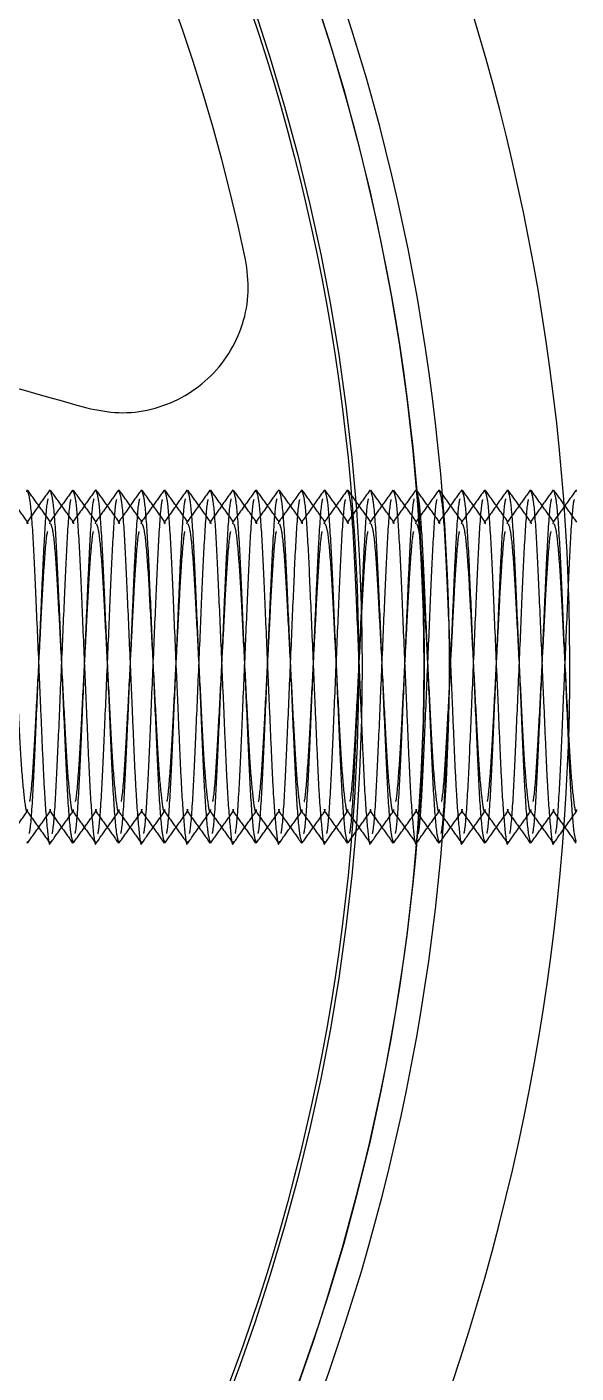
# Model space of a CAD drawing. Header units: metres. Extents: x 0 to 63075, y 0 to 44550.
# Drawn here: x 35768.8 to 35792.8, y 35915.4 to 35974.2 of the extents above; entities that cross this region are included whole.
import ezdxf

# ---------------------------------------------------------------- set-up
doc = ezdxf.new("R2010")
doc.units = ezdxf.units.M
doc.header["$LTSCALE"] = 75
doc.linetypes.add('HIDDEN2', pattern=[4.7625, 3.175, -1.5875])
for name, color, linetype in [('SDM', 7, 'Continuous'), ('SL4', 4, 'Continuous'), ('ST1', 7, 'HIDDEN2')]:
    doc.layers.add(name, color=color, linetype=linetype)

# ---------------------------------------------------------------- blocks, each defined once
blk = doc.blocks.new('A$C6e6623c1')
at = {"layer": 'SL4'}
for radius in [125, 123.91, 122.777, 119.686, 89.286]:
    blk.add_circle((212.763, 1623.35), radius, dxfattribs=at)
for radius, start, end in [(104.464, 171.10617, 157.38407), (98.5, 170.88256, 157.60769), (93.236, 168.80946, 159.68078), (92.147, 167.89305, 74.24512), (86.207, 11.91738, 136.57286)]:
    blk.add_arc((212.763, 1623.35), radius, start, end, dxfattribs=at)
for points, knots in [([(152.681, 1673.445), (158.394, 1671.834), (169.82, 1668.61), (186.975, 1663.77), (204.168, 1658.92), (221.419, 1654.053), (238.67, 1649.186), (255.866, 1644.335), (273.025, 1639.494), (284.453, 1636.27), (290.167, 1634.658)], [0, 0, 0, 0, 0.124879, 0.249755, 0.374717, 0.499956, 0.625212, 0.750198, 0.875098, 1, 1, 1, 1]), ([(290.167, 1634.658), (290.633, 1634.563), (291.566, 1634.373), (292.999, 1634.55), (294.338, 1635.058), (295.506, 1635.897), (296.425, 1637.004), (297.026, 1638.309), (297.302, 1639.731), (297.175, 1640.678), (297.111, 1641.152)], [0, 0, 0, 0, 0.124882, 0.250059, 0.375242, 0.500121, 0.625145, 0.750171, 0.87515, 1, 1, 1, 1])]:
    blk.add_open_spline(points, degree=3, knots=knots, dxfattribs=at)
at = {"layer": 'ST1'}
for p, q in [((287.551, 1630.993), (287.569, 1631.077)), ((288.558, 1631.026), (288.569, 1631.077)), ((289.551, 1630.993), (289.569, 1631.077)), ((290.558, 1631.026), (290.569, 1631.077)), ((291.551, 1630.993), (291.569, 1631.077)), ((292.558, 1631.026), (292.569, 1631.077)), ((293.551, 1630.993), (293.569, 1631.077)), ((294.558, 1631.026), (294.569, 1631.077)), ((295.551, 1630.993), (295.569, 1631.077)), ((296.558, 1631.026), (296.569, 1631.077)), ((297.551, 1630.993), (297.569, 1631.077)), ((298.558, 1631.026), (298.569, 1631.077)), ((299.551, 1630.993), (299.569, 1631.077)), ((300.558, 1631.026), (300.569, 1631.077)), ((301.551, 1630.993), (301.569, 1631.077)), ((302.558, 1631.026), (302.569, 1631.077)), ((303.551, 1630.993), (303.569, 1631.077)), ((304.558, 1631.026), (304.569, 1631.077)), ((305.551, 1630.993), (305.569, 1631.077)), ((306.558, 1631.026), (306.569, 1631.077)), ((307.551, 1630.993), (307.569, 1631.077)), ((308.558, 1631.026), (308.569, 1631.077)), ((309.551, 1630.993), (309.569, 1631.077)), ((310.558, 1631.026), (310.569, 1631.077)), ((311.551, 1630.993), (311.569, 1631.077)), ((288.548, 1629.592), (288.569, 1629.671)), ((290.548, 1629.592), (290.569, 1629.671)), ((292.548, 1629.592), (292.569, 1629.671)), ((294.548, 1629.592), (294.569, 1629.671)), ((296.548, 1629.592), (296.569, 1629.671)), ((298.548, 1629.592), (298.569, 1629.671)), ((300.548, 1629.592), (300.569, 1629.671)), ((302.548, 1629.592), (302.569, 1629.671)), ((304.548, 1629.592), (304.569, 1629.671)), ((306.548, 1629.592), (306.569, 1629.671)), ((308.548, 1629.592), (308.569, 1629.671)), ((310.548, 1629.592), (310.569, 1629.671)), ((287.569, 1615.623), (287.587, 1615.711)), ((289.569, 1615.623), (289.587, 1615.711)), ((291.569, 1615.623), (291.587, 1615.711)), ((293.569, 1615.623), (293.587, 1615.711)), ((295.569, 1615.623), (295.587, 1615.711)), ((297.569, 1615.623), (297.587, 1615.711)), ((299.569, 1615.623), (299.587, 1615.711)), ((301.569, 1615.623), (301.587, 1615.711)), ((303.569, 1615.623), (303.587, 1615.711)), ((305.569, 1615.623), (305.587, 1615.711)), ((307.569, 1615.623), (307.587, 1615.711)), ((309.569, 1615.623), (309.587, 1615.711))]:
    blk.add_line(p, q, dxfattribs=at)
for radius in [114.333, 92.131, 89.448]:
    blk.add_circle((212.763, 1623.35), radius, dxfattribs=at)
for points, knots in [([(287.588, 1629.657), (287.421, 1629.892), (287.086, 1630.362), (286.752, 1630.831), (286.584, 1631.066)], [0, 0, 0, 0, 0.499937, 1, 1, 1, 1]), ([(288.559, 1631.073), (288.391, 1630.838), (288.057, 1630.369), (287.723, 1629.9), (287.556, 1629.665)], [0, 0, 0, 0, 0.500035, 1, 1, 1, 1]), ([(288.588, 1629.657), (288.421, 1629.892), (288.087, 1630.36), (287.753, 1630.83), (287.586, 1631.064)], [0, 0, 0, 0, 0.49997, 1, 1, 1, 1]), ([(287.587, 1630.989), (287.621, 1630.887), (287.696, 1630.661), (287.825, 1628.939), (287.938, 1626.39), (288.051, 1623.752), (288.152, 1621.425), (288.232, 1619.536), (288.325, 1617.566), (288.448, 1616.096), (288.533, 1615.429), (288.58, 1615.674), (288.586, 1615.704)], [0, 0, 0, 0, 0.1052351, 0.2326582, 0.3550505, 0.4813706, 0.5574277, 0.6444204, 0.7309556, 0.8583788, 0.9825482, 1, 1, 1, 1]), ([(289.552, 1631.065), (289.385, 1630.831), (289.051, 1630.361), (288.716, 1629.892), (288.549, 1629.657)], [0, 0, 0, 0, 0.50006, 1, 1, 1, 1]), ([(289.588, 1629.657), (289.421, 1629.892), (289.086, 1630.362), (288.752, 1630.831), (288.584, 1631.066)], [0, 0, 0, 0, 0.499937, 1, 1, 1, 1]), ([(288.586, 1630.996), (288.62, 1630.893), (288.695, 1630.666), (288.825, 1628.94), (288.938, 1626.388), (289.069, 1623.35), (289.199, 1620.312), (289.312, 1617.761), (289.442, 1616.036), (289.517, 1615.81), (289.551, 1615.707)], [0, 0, 0, 0, 0.1105714, 0.242596, 0.3694081, 0.5002899, 0.6311716, 0.7579837, 0.8900083, 1, 1, 1, 1]), ([(290.559, 1631.073), (290.391, 1630.838), (290.057, 1630.369), (289.723, 1629.9), (289.556, 1629.665)], [0, 0, 0, 0, 0.500035, 1, 1, 1, 1]), ([(290.588, 1629.657), (290.421, 1629.892), (290.087, 1630.36), (289.753, 1630.83), (289.586, 1631.064)], [0, 0, 0, 0, 0.49997, 1, 1, 1, 1]), ([(289.587, 1630.989), (289.621, 1630.887), (289.696, 1630.661), (289.825, 1628.939), (289.938, 1626.39), (290.051, 1623.752), (290.152, 1621.425), (290.232, 1619.536), (290.325, 1617.566), (290.448, 1616.096), (290.533, 1615.429), (290.58, 1615.674), (290.586, 1615.704)], [0, 0, 0, 0, 0.105235, 0.232658, 0.35505, 0.481371, 0.557428, 0.64442, 0.730956, 0.858379, 0.982548, 1, 1, 1, 1]), ([(291.552, 1631.065), (291.385, 1630.831), (291.051, 1630.361), (290.716, 1629.892), (290.549, 1629.657)], [0, 0, 0, 0, 0.50006, 1, 1, 1, 1]), ([(291.588, 1629.657), (291.421, 1629.892), (291.086, 1630.362), (290.752, 1630.831), (290.584, 1631.066)], [0, 0, 0, 0, 0.4999369, 1, 1, 1, 1]), ([(290.586, 1630.996), (290.62, 1630.893), (290.695, 1630.666), (290.825, 1628.94), (290.938, 1626.388), (291.069, 1623.35), (291.199, 1620.312), (291.312, 1617.761), (291.442, 1616.036), (291.517, 1615.81), (291.551, 1615.707)], [0, 0, 0, 0, 0.110571, 0.242596, 0.369408, 0.50029, 0.631172, 0.757984, 0.890008, 1, 1, 1, 1]), ([(292.559, 1631.073), (292.391, 1630.838), (292.057, 1630.369), (291.723, 1629.9), (291.556, 1629.665)], [0, 0, 0, 0, 0.500035, 1, 1, 1, 1]), ([(292.588, 1629.657), (292.421, 1629.892), (292.087, 1630.36), (291.753, 1630.83), (291.586, 1631.064)], [0, 0, 0, 0, 0.49997, 1, 1, 1, 1]), ([(291.587, 1630.989), (291.621, 1630.887), (291.696, 1630.661), (291.825, 1628.939), (291.938, 1626.39), (292.051, 1623.752), (292.152, 1621.425), (292.232, 1619.536), (292.325, 1617.566), (292.448, 1616.096), (292.533, 1615.429), (292.58, 1615.674), (292.586, 1615.704)], [0, 0, 0, 0, 0.105235, 0.232658, 0.35505, 0.481371, 0.557428, 0.64442, 0.730956, 0.858379, 0.982548, 1, 1, 1, 1]), ([(293.552, 1631.065), (293.385, 1630.831), (293.051, 1630.361), (292.716, 1629.892), (292.549, 1629.657)], [0, 0, 0, 0, 0.50006, 1, 1, 1, 1]), ([(293.588, 1629.657), (293.421, 1629.892), (293.086, 1630.362), (292.752, 1630.831), (292.584, 1631.066)], [0, 0, 0, 0, 0.499937, 1, 1, 1, 1]), ([(292.586, 1630.996), (292.62, 1630.893), (292.695, 1630.666), (292.825, 1628.94), (292.938, 1626.388), (293.069, 1623.35), (293.199, 1620.312), (293.312, 1617.761), (293.442, 1616.036), (293.517, 1615.81), (293.551, 1615.707)], [0, 0, 0, 0, 0.1105714, 0.242596, 0.3694081, 0.5002899, 0.6311716, 0.7579837, 0.8900083, 1, 1, 1, 1]), ([(294.559, 1631.073), (294.391, 1630.838), (294.057, 1630.369), (293.723, 1629.9), (293.556, 1629.665)], [0, 0, 0, 0, 0.500035, 1, 1, 1, 1]), ([(294.588, 1629.657), (294.421, 1629.892), (294.087, 1630.36), (293.753, 1630.83), (293.586, 1631.064)], [0, 0, 0, 0, 0.49997, 1, 1, 1, 1]), ([(293.587, 1630.989), (293.621, 1630.887), (293.696, 1630.661), (293.825, 1628.939), (293.938, 1626.39), (294.051, 1623.752), (294.152, 1621.425), (294.232, 1619.536), (294.325, 1617.566), (294.448, 1616.096), (294.533, 1615.429), (294.58, 1615.674), (294.586, 1615.704)], [0, 0, 0, 0, 0.105235, 0.232658, 0.35505, 0.481371, 0.557428, 0.64442, 0.730956, 0.858379, 0.982548, 1, 1, 1, 1]), ([(295.552, 1631.065), (295.385, 1630.831), (295.051, 1630.361), (294.716, 1629.892), (294.549, 1629.657)], [0, 0, 0, 0, 0.5000596, 1, 1, 1, 1]), ([(295.588, 1629.657), (295.421, 1629.892), (295.086, 1630.362), (294.752, 1630.831), (294.584, 1631.066)], [0, 0, 0, 0, 0.499937, 1, 1, 1, 1]), ([(294.586, 1630.996), (294.62, 1630.893), (294.695, 1630.666), (294.825, 1628.94), (294.938, 1626.388), (295.069, 1623.35), (295.199, 1620.312), (295.312, 1617.761), (295.442, 1616.036), (295.517, 1615.81), (295.551, 1615.707)], [0, 0, 0, 0, 0.110571, 0.242596, 0.369408, 0.50029, 0.631172, 0.757984, 0.890008, 1, 1, 1, 1]), ([(296.559, 1631.073), (296.391, 1630.838), (296.057, 1630.369), (295.723, 1629.9), (295.556, 1629.665)], [0, 0, 0, 0, 0.500035, 1, 1, 1, 1]), ([(296.588, 1629.657), (296.421, 1629.892), (296.087, 1630.36), (295.753, 1630.83), (295.586, 1631.064)], [0, 0, 0, 0, 0.49997, 1, 1, 1, 1]), ([(295.587, 1630.989), (295.621, 1630.887), (295.696, 1630.661), (295.825, 1628.939), (295.938, 1626.39), (296.051, 1623.752), (296.152, 1621.425), (296.232, 1619.536), (296.325, 1617.566), (296.448, 1616.096), (296.533, 1615.429), (296.58, 1615.674), (296.586, 1615.704)], [0, 0, 0, 0, 0.105235, 0.232658, 0.35505, 0.481371, 0.557428, 0.64442, 0.730956, 0.858379, 0.982548, 1, 1, 1, 1]), ([(297.552, 1631.065), (297.385, 1630.831), (297.051, 1630.361), (296.716, 1629.892), (296.549, 1629.657)], [0, 0, 0, 0, 0.50006, 1, 1, 1, 1]), ([(297.588, 1629.657), (297.421, 1629.892), (297.086, 1630.362), (296.752, 1630.831), (296.584, 1631.066)], [0, 0, 0, 0, 0.4999369, 1, 1, 1, 1]), ([(296.586, 1630.996), (296.62, 1630.893), (296.695, 1630.666), (296.825, 1628.94), (296.938, 1626.388), (297.069, 1623.35), (297.199, 1620.312), (297.312, 1617.761), (297.442, 1616.036), (297.517, 1615.81), (297.551, 1615.707)], [0, 0, 0, 0, 0.110571, 0.242596, 0.369408, 0.50029, 0.631172, 0.757984, 0.890008, 1, 1, 1, 1]), ([(298.559, 1631.073), (298.391, 1630.838), (298.057, 1630.369), (297.723, 1629.9), (297.556, 1629.665)], [0, 0, 0, 0, 0.500035, 1, 1, 1, 1]), ([(298.588, 1629.657), (298.421, 1629.892), (298.087, 1630.36), (297.753, 1630.83), (297.586, 1631.064)], [0, 0, 0, 0, 0.49997, 1, 1, 1, 1]), ([(297.587, 1630.989), (297.621, 1630.887), (297.696, 1630.661), (297.825, 1628.939), (297.938, 1626.39), (298.051, 1623.752), (298.152, 1621.425), (298.232, 1619.536), (298.325, 1617.566), (298.448, 1616.096), (298.533, 1615.429), (298.58, 1615.674), (298.586, 1615.704)], [0, 0, 0, 0, 0.105235, 0.232658, 0.35505, 0.481371, 0.557428, 0.64442, 0.730956, 0.858379, 0.982548, 1, 1, 1, 1]), ([(299.552, 1631.065), (299.385, 1630.831), (299.051, 1630.361), (298.716, 1629.892), (298.549, 1629.657)], [0, 0, 0, 0, 0.50006, 1, 1, 1, 1]), ([(299.588, 1629.657), (299.421, 1629.892), (299.086, 1630.362), (298.752, 1630.831), (298.584, 1631.066)], [0, 0, 0, 0, 0.4999369, 1, 1, 1, 1]), ([(298.586, 1630.996), (298.62, 1630.893), (298.695, 1630.666), (298.825, 1628.94), (298.938, 1626.388), (299.069, 1623.35), (299.199, 1620.312), (299.312, 1617.761), (299.442, 1616.036), (299.517, 1615.81), (299.551, 1615.707)], [0, 0, 0, 0, 0.110571, 0.242596, 0.369408, 0.50029, 0.631172, 0.757984, 0.890008, 1, 1, 1, 1]), ([(300.559, 1631.073), (300.391, 1630.838), (300.057, 1630.369), (299.723, 1629.9), (299.556, 1629.665)], [0, 0, 0, 0, 0.500035, 1, 1, 1, 1]), ([(300.588, 1629.657), (300.421, 1629.892), (300.087, 1630.36), (299.753, 1630.83), (299.586, 1631.064)], [0, 0, 0, 0, 0.49997, 1, 1, 1, 1]), ([(299.587, 1630.989), (299.621, 1630.887), (299.696, 1630.661), (299.825, 1628.939), (299.938, 1626.39), (300.051, 1623.752), (300.152, 1621.425), (300.232, 1619.536), (300.325, 1617.566), (300.448, 1616.096), (300.533, 1615.429), (300.58, 1615.674), (300.586, 1615.704)], [0, 0, 0, 0, 0.1052351, 0.2326582, 0.3550505, 0.4813706, 0.5574277, 0.6444204, 0.7309556, 0.8583788, 0.9825482, 1, 1, 1, 1]), ([(301.552, 1631.065), (301.385, 1630.831), (301.051, 1630.361), (300.716, 1629.892), (300.549, 1629.657)], [0, 0, 0, 0, 0.50006, 1, 1, 1, 1]), ([(301.588, 1629.657), (301.421, 1629.892), (301.086, 1630.362), (300.752, 1630.831), (300.584, 1631.066)], [0, 0, 0, 0, 0.499937, 1, 1, 1, 1]), ([(300.586, 1630.996), (300.62, 1630.893), (300.695, 1630.666), (300.825, 1628.94), (300.938, 1626.388), (301.069, 1623.35), (301.199, 1620.312), (301.312, 1617.761), (301.442, 1616.036), (301.517, 1615.81), (301.551, 1615.707)], [0, 0, 0, 0, 0.110571, 0.242596, 0.369408, 0.50029, 0.631172, 0.757984, 0.890008, 1, 1, 1, 1]), ([(302.559, 1631.073), (302.391, 1630.838), (302.057, 1630.369), (301.723, 1629.9), (301.556, 1629.665)], [0, 0, 0, 0, 0.500035, 1, 1, 1, 1]), ([(302.588, 1629.657), (302.421, 1629.892), (302.087, 1630.36), (301.753, 1630.83), (301.586, 1631.064)], [0, 0, 0, 0, 0.49997, 1, 1, 1, 1]), ([(301.587, 1630.989), (301.621, 1630.887), (301.696, 1630.661), (301.825, 1628.939), (301.938, 1626.39), (302.051, 1623.752), (302.152, 1621.425), (302.232, 1619.536), (302.325, 1617.566), (302.448, 1616.096), (302.533, 1615.429), (302.58, 1615.674), (302.586, 1615.704)], [0, 0, 0, 0, 0.105235, 0.232658, 0.35505, 0.481371, 0.557428, 0.64442, 0.730956, 0.858379, 0.982548, 1, 1, 1, 1]), ([(303.552, 1631.065), (303.385, 1630.831), (303.051, 1630.361), (302.716, 1629.892), (302.549, 1629.657)], [0, 0, 0, 0, 0.50006, 1, 1, 1, 1]), ([(303.588, 1629.657), (303.421, 1629.892), (303.086, 1630.362), (302.752, 1630.831), (302.584, 1631.066)], [0, 0, 0, 0, 0.4999369, 1, 1, 1, 1]), ([(302.586, 1630.996), (302.62, 1630.893), (302.695, 1630.666), (302.825, 1628.94), (302.938, 1626.388), (303.069, 1623.35), (303.199, 1620.312), (303.312, 1617.761), (303.442, 1616.036), (303.517, 1615.81), (303.551, 1615.707)], [0, 0, 0, 0, 0.110571, 0.242596, 0.369408, 0.50029, 0.631172, 0.757984, 0.890008, 1, 1, 1, 1]), ([(304.559, 1631.073), (304.391, 1630.838), (304.057, 1630.369), (303.723, 1629.9), (303.556, 1629.665)], [0, 0, 0, 0, 0.500035, 1, 1, 1, 1]), ([(304.588, 1629.657), (304.421, 1629.892), (304.087, 1630.36), (303.753, 1630.83), (303.586, 1631.064)], [0, 0, 0, 0, 0.49997, 1, 1, 1, 1]), ([(303.587, 1630.989), (303.621, 1630.887), (303.696, 1630.661), (303.825, 1628.939), (303.938, 1626.39), (304.051, 1623.752), (304.152, 1621.425), (304.232, 1619.536), (304.325, 1617.566), (304.448, 1616.096), (304.533, 1615.429), (304.58, 1615.674), (304.586, 1615.704)], [0, 0, 0, 0, 0.1052351, 0.2326582, 0.3550505, 0.4813706, 0.5574277, 0.6444204, 0.7309556, 0.8583788, 0.9825482, 1, 1, 1, 1]), ([(305.552, 1631.065), (305.385, 1630.831), (305.051, 1630.361), (304.716, 1629.892), (304.549, 1629.657)], [0, 0, 0, 0, 0.50006, 1, 1, 1, 1]), ([(305.588, 1629.657), (305.421, 1629.892), (305.086, 1630.362), (304.752, 1630.831), (304.584, 1631.066)], [0, 0, 0, 0, 0.499937, 1, 1, 1, 1]), ([(304.586, 1630.996), (304.62, 1630.893), (304.695, 1630.666), (304.825, 1628.94), (304.938, 1626.388), (305.069, 1623.35), (305.199, 1620.312), (305.312, 1617.761), (305.442, 1616.036), (305.517, 1615.81), (305.551, 1615.707)], [0, 0, 0, 0, 0.110571, 0.242596, 0.369408, 0.50029, 0.631172, 0.757984, 0.890008, 1, 1, 1, 1]), ([(306.559, 1631.073), (306.391, 1630.838), (306.057, 1630.369), (305.723, 1629.9), (305.556, 1629.665)], [0, 0, 0, 0, 0.500035, 1, 1, 1, 1]), ([(306.588, 1629.657), (306.421, 1629.892), (306.087, 1630.36), (305.753, 1630.83), (305.586, 1631.064)], [0, 0, 0, 0, 0.49997, 1, 1, 1, 1]), ([(305.587, 1630.989), (305.621, 1630.887), (305.696, 1630.661), (305.825, 1628.939), (305.938, 1626.39), (306.051, 1623.752), (306.152, 1621.425), (306.232, 1619.536), (306.325, 1617.566), (306.448, 1616.096), (306.533, 1615.429), (306.58, 1615.674), (306.586, 1615.704)], [0, 0, 0, 0, 0.105235, 0.232658, 0.35505, 0.481371, 0.557428, 0.64442, 0.730956, 0.858379, 0.982548, 1, 1, 1, 1]), ([(307.552, 1631.065), (307.385, 1630.831), (307.051, 1630.361), (306.716, 1629.892), (306.549, 1629.657)], [0, 0, 0, 0, 0.50006, 1, 1, 1, 1]), ([(307.588, 1629.657), (307.421, 1629.892), (307.086, 1630.362), (306.752, 1630.831), (306.584, 1631.066)], [0, 0, 0, 0, 0.499937, 1, 1, 1, 1]), ([(306.586, 1630.996), (306.62, 1630.893), (306.695, 1630.666), (306.825, 1628.94), (306.938, 1626.388), (307.069, 1623.35), (307.199, 1620.312), (307.312, 1617.761), (307.442, 1616.036), (307.517, 1615.81), (307.551, 1615.707)], [0, 0, 0, 0, 0.1105714, 0.242596, 0.3694081, 0.5002899, 0.6311716, 0.7579837, 0.8900083, 1, 1, 1, 1]), ([(308.559, 1631.073), (308.391, 1630.838), (308.057, 1630.369), (307.723, 1629.9), (307.556, 1629.665)], [0, 0, 0, 0, 0.500035, 1, 1, 1, 1]), ([(308.588, 1629.657), (308.421, 1629.892), (308.087, 1630.36), (307.753, 1630.83), (307.586, 1631.064)], [0, 0, 0, 0, 0.49997, 1, 1, 1, 1]), ([(307.587, 1630.989), (307.621, 1630.887), (307.696, 1630.661), (307.825, 1628.939), (307.938, 1626.39), (308.051, 1623.752), (308.152, 1621.425), (308.232, 1619.536), (308.325, 1617.566), (308.448, 1616.096), (308.533, 1615.429), (308.58, 1615.674), (308.586, 1615.704)], [0, 0, 0, 0, 0.1052351, 0.2326582, 0.3550505, 0.4813706, 0.5574277, 0.6444204, 0.7309556, 0.8583788, 0.9825482, 1, 1, 1, 1]), ([(309.552, 1631.065), (309.385, 1630.831), (309.051, 1630.361), (308.716, 1629.892), (308.549, 1629.657)], [0, 0, 0, 0, 0.50006, 1, 1, 1, 1]), ([(309.588, 1629.657), (309.421, 1629.892), (309.086, 1630.362), (308.752, 1630.831), (308.584, 1631.066)], [0, 0, 0, 0, 0.499937, 1, 1, 1, 1]), ([(308.586, 1630.996), (308.62, 1630.893), (308.695, 1630.666), (308.825, 1628.94), (308.938, 1626.388), (309.069, 1623.35), (309.199, 1620.312), (309.312, 1617.761), (309.442, 1616.036), (309.517, 1615.81), (309.551, 1615.707)], [0, 0, 0, 0, 0.110571, 0.242596, 0.369408, 0.50029, 0.631172, 0.757984, 0.890008, 1, 1, 1, 1]), ([(310.559, 1631.073), (310.391, 1630.838), (310.057, 1630.369), (309.723, 1629.9), (309.556, 1629.665)], [0, 0, 0, 0, 0.500035, 1, 1, 1, 1]), ([(310.588, 1629.657), (310.421, 1629.892), (310.087, 1630.36), (309.753, 1630.83), (309.586, 1631.064)], [0, 0, 0, 0, 0.49997, 1, 1, 1, 1]), ([(309.587, 1630.989), (309.621, 1630.887), (309.696, 1630.661), (309.825, 1628.939), (309.938, 1626.39), (310.051, 1623.752), (310.152, 1621.425), (310.232, 1619.536), (310.325, 1617.566), (310.448, 1616.096), (310.533, 1615.429), (310.58, 1615.674), (310.586, 1615.704)], [0, 0, 0, 0, 0.105235, 0.232658, 0.35505, 0.481371, 0.557428, 0.64442, 0.730956, 0.858379, 0.982548, 1, 1, 1, 1]), ([(311.552, 1631.065), (311.385, 1630.831), (311.051, 1630.361), (310.716, 1629.892), (310.549, 1629.657)], [0, 0, 0, 0, 0.50006, 1, 1, 1, 1]), ([(311.588, 1629.657), (311.421, 1629.892), (311.086, 1630.362), (310.752, 1630.831), (310.584, 1631.066)], [0, 0, 0, 0, 0.499937, 1, 1, 1, 1]), ([(310.586, 1630.996), (310.62, 1630.893), (310.695, 1630.666), (310.825, 1628.94), (310.938, 1626.388), (311.069, 1623.35), (311.199, 1620.312), (311.312, 1617.761), (311.442, 1616.036), (311.517, 1615.81), (311.551, 1615.707)], [0, 0, 0, 0, 0.110571, 0.242596, 0.369408, 0.50029, 0.631172, 0.757984, 0.890008, 1, 1, 1, 1]), ([(287.659, 1616.054), (287.67, 1616.095), (287.722, 1616.3), (287.826, 1617.797), (287.938, 1620.3), (288.051, 1622.951), (288.152, 1625.272), (288.232, 1627.174), (288.325, 1629.086), (288.418, 1630.428), (288.473, 1630.634), (288.485, 1630.683)], [0, 0, 0, 0, 0.038658, 0.193158, 0.341558, 0.49472, 0.586939, 0.692417, 0.79734, 0.95184, 1, 1, 1, 1]), ([(288.658, 1616.047), (288.669, 1616.089), (288.721, 1616.295), (288.826, 1617.795), (288.938, 1620.303), (289.069, 1623.35), (289.199, 1626.397), (289.311, 1628.904), (289.416, 1630.403), (289.468, 1630.609), (289.479, 1630.651)], [0, 0, 0, 0, 0.040767, 0.196457, 0.346, 0.500342, 0.654684, 0.804227, 0.959916, 1, 1, 1, 1]), ([(289.659, 1616.054), (289.67, 1616.095), (289.722, 1616.3), (289.826, 1617.797), (289.938, 1620.3), (290.051, 1622.951), (290.152, 1625.272), (290.232, 1627.174), (290.325, 1629.086), (290.418, 1630.428), (290.473, 1630.634), (290.485, 1630.683)], [0, 0, 0, 0, 0.038658, 0.193158, 0.341558, 0.49472, 0.586939, 0.692417, 0.79734, 0.95184, 1, 1, 1, 1]), ([(290.658, 1616.047), (290.669, 1616.089), (290.721, 1616.295), (290.826, 1617.795), (290.938, 1620.303), (291.069, 1623.35), (291.199, 1626.397), (291.311, 1628.904), (291.416, 1630.403), (291.468, 1630.609), (291.479, 1630.651)], [0, 0, 0, 0, 0.040767, 0.196457, 0.346, 0.500342, 0.654684, 0.804227, 0.959916, 1, 1, 1, 1]), ([(291.659, 1616.054), (291.67, 1616.095), (291.722, 1616.3), (291.826, 1617.797), (291.938, 1620.3), (292.051, 1622.951), (292.152, 1625.272), (292.232, 1627.174), (292.325, 1629.086), (292.418, 1630.428), (292.473, 1630.634), (292.485, 1630.683)], [0, 0, 0, 0, 0.038658, 0.193158, 0.341558, 0.49472, 0.586939, 0.692417, 0.79734, 0.95184, 1, 1, 1, 1]), ([(292.658, 1616.047), (292.669, 1616.089), (292.721, 1616.295), (292.826, 1617.795), (292.938, 1620.303), (293.069, 1623.35), (293.199, 1626.397), (293.311, 1628.904), (293.416, 1630.403), (293.468, 1630.609), (293.479, 1630.651)], [0, 0, 0, 0, 0.040767, 0.196457, 0.346, 0.500342, 0.654684, 0.804227, 0.959916, 1, 1, 1, 1]), ([(293.659, 1616.054), (293.67, 1616.095), (293.722, 1616.3), (293.826, 1617.797), (293.938, 1620.3), (294.051, 1622.951), (294.152, 1625.272), (294.232, 1627.174), (294.325, 1629.086), (294.418, 1630.428), (294.473, 1630.634), (294.485, 1630.683)], [0, 0, 0, 0, 0.038658, 0.193158, 0.341558, 0.49472, 0.586939, 0.692417, 0.79734, 0.95184, 1, 1, 1, 1]), ([(294.658, 1616.047), (294.669, 1616.089), (294.721, 1616.295), (294.826, 1617.795), (294.938, 1620.303), (295.069, 1623.35), (295.199, 1626.397), (295.311, 1628.904), (295.416, 1630.403), (295.468, 1630.609), (295.479, 1630.651)], [0, 0, 0, 0, 0.040767, 0.196457, 0.346, 0.500342, 0.654684, 0.804227, 0.959916, 1, 1, 1, 1]), ([(295.659, 1616.054), (295.67, 1616.095), (295.722, 1616.3), (295.826, 1617.797), (295.938, 1620.3), (296.051, 1622.951), (296.152, 1625.272), (296.232, 1627.174), (296.325, 1629.086), (296.418, 1630.428), (296.473, 1630.634), (296.485, 1630.683)], [0, 0, 0, 0, 0.038658, 0.193158, 0.341558, 0.49472, 0.586939, 0.692417, 0.79734, 0.95184, 1, 1, 1, 1]), ([(296.658, 1616.047), (296.669, 1616.089), (296.721, 1616.295), (296.826, 1617.795), (296.938, 1620.303), (297.069, 1623.35), (297.199, 1626.397), (297.311, 1628.904), (297.416, 1630.403), (297.468, 1630.609), (297.479, 1630.651)], [0, 0, 0, 0, 0.040767, 0.196457, 0.346, 0.500342, 0.654684, 0.804227, 0.959916, 1, 1, 1, 1]), ([(297.659, 1616.054), (297.67, 1616.095), (297.722, 1616.3), (297.826, 1617.797), (297.938, 1620.3), (298.051, 1622.951), (298.152, 1625.272), (298.232, 1627.174), (298.325, 1629.086), (298.418, 1630.428), (298.473, 1630.634), (298.485, 1630.683)], [0, 0, 0, 0, 0.038658, 0.193158, 0.341558, 0.49472, 0.586939, 0.692417, 0.79734, 0.95184, 1, 1, 1, 1]), ([(298.658, 1616.047), (298.669, 1616.089), (298.721, 1616.295), (298.826, 1617.795), (298.938, 1620.303), (299.069, 1623.35), (299.199, 1626.397), (299.311, 1628.904), (299.416, 1630.403), (299.468, 1630.609), (299.479, 1630.651)], [0, 0, 0, 0, 0.040767, 0.196457, 0.346, 0.500342, 0.654684, 0.804227, 0.959916, 1, 1, 1, 1]), ([(299.659, 1616.054), (299.67, 1616.095), (299.722, 1616.3), (299.826, 1617.797), (299.938, 1620.3), (300.051, 1622.951), (300.152, 1625.272), (300.232, 1627.174), (300.325, 1629.086), (300.418, 1630.428), (300.473, 1630.634), (300.485, 1630.683)], [0, 0, 0, 0, 0.038658, 0.193158, 0.341558, 0.49472, 0.586939, 0.692417, 0.79734, 0.95184, 1, 1, 1, 1]), ([(300.658, 1616.047), (300.669, 1616.089), (300.721, 1616.295), (300.826, 1617.795), (300.938, 1620.303), (301.069, 1623.35), (301.199, 1626.397), (301.311, 1628.904), (301.416, 1630.403), (301.468, 1630.609), (301.479, 1630.651)], [0, 0, 0, 0, 0.040767, 0.196457, 0.346, 0.500342, 0.654684, 0.804227, 0.959916, 1, 1, 1, 1]), ([(301.659, 1616.054), (301.67, 1616.095), (301.722, 1616.3), (301.826, 1617.797), (301.938, 1620.3), (302.051, 1622.951), (302.152, 1625.272), (302.232, 1627.174), (302.325, 1629.086), (302.418, 1630.428), (302.473, 1630.634), (302.485, 1630.683)], [0, 0, 0, 0, 0.038658, 0.193158, 0.341558, 0.49472, 0.586939, 0.692417, 0.79734, 0.95184, 1, 1, 1, 1]), ([(302.658, 1616.047), (302.669, 1616.089), (302.721, 1616.295), (302.826, 1617.795), (302.938, 1620.303), (303.069, 1623.35), (303.199, 1626.397), (303.311, 1628.904), (303.416, 1630.403), (303.468, 1630.609), (303.479, 1630.651)], [0, 0, 0, 0, 0.040767, 0.196457, 0.346, 0.500342, 0.654684, 0.804227, 0.959916, 1, 1, 1, 1]), ([(303.659, 1616.054), (303.67, 1616.095), (303.722, 1616.3), (303.826, 1617.797), (303.938, 1620.3), (304.051, 1622.951), (304.152, 1625.272), (304.232, 1627.174), (304.325, 1629.086), (304.418, 1630.428), (304.473, 1630.634), (304.485, 1630.683)], [0, 0, 0, 0, 0.038658, 0.193158, 0.341558, 0.49472, 0.586939, 0.692417, 0.79734, 0.95184, 1, 1, 1, 1]), ([(304.658, 1616.047), (304.669, 1616.089), (304.721, 1616.295), (304.826, 1617.795), (304.938, 1620.303), (305.069, 1623.35), (305.199, 1626.397), (305.311, 1628.904), (305.416, 1630.403), (305.468, 1630.609), (305.479, 1630.651)], [0, 0, 0, 0, 0.040767, 0.196457, 0.346, 0.500342, 0.654684, 0.804227, 0.959916, 1, 1, 1, 1]), ([(305.659, 1616.054), (305.67, 1616.095), (305.722, 1616.3), (305.826, 1617.797), (305.938, 1620.3), (306.051, 1622.951), (306.152, 1625.272), (306.232, 1627.174), (306.325, 1629.086), (306.418, 1630.428), (306.473, 1630.634), (306.485, 1630.683)], [0, 0, 0, 0, 0.038658, 0.193158, 0.341558, 0.49472, 0.586939, 0.692417, 0.79734, 0.95184, 1, 1, 1, 1]), ([(306.658, 1616.047), (306.669, 1616.089), (306.721, 1616.295), (306.826, 1617.795), (306.938, 1620.303), (307.069, 1623.35), (307.199, 1626.397), (307.311, 1628.904), (307.416, 1630.403), (307.468, 1630.609), (307.479, 1630.651)], [0, 0, 0, 0, 0.040767, 0.196457, 0.346, 0.500342, 0.654684, 0.804227, 0.959916, 1, 1, 1, 1]), ([(307.659, 1616.054), (307.67, 1616.095), (307.722, 1616.3), (307.826, 1617.797), (307.938, 1620.3), (308.051, 1622.951), (308.152, 1625.272), (308.232, 1627.174), (308.325, 1629.086), (308.418, 1630.428), (308.473, 1630.634), (308.485, 1630.683)], [0, 0, 0, 0, 0.038658, 0.193158, 0.341558, 0.49472, 0.586939, 0.692417, 0.79734, 0.95184, 1, 1, 1, 1]), ([(308.658, 1616.047), (308.669, 1616.089), (308.721, 1616.295), (308.826, 1617.795), (308.938, 1620.303), (309.069, 1623.35), (309.199, 1626.397), (309.311, 1628.904), (309.416, 1630.403), (309.468, 1630.609), (309.479, 1630.651)], [0, 0, 0, 0, 0.040767, 0.196457, 0.346, 0.500342, 0.654684, 0.804227, 0.959916, 1, 1, 1, 1]), ([(309.659, 1616.054), (309.67, 1616.095), (309.722, 1616.3), (309.826, 1617.797), (309.938, 1620.3), (310.051, 1622.951), (310.152, 1625.272), (310.232, 1627.174), (310.325, 1629.086), (310.418, 1630.428), (310.473, 1630.634), (310.485, 1630.683)], [0, 0, 0, 0, 0.038658, 0.193158, 0.341558, 0.49472, 0.586939, 0.692417, 0.79734, 0.95184, 1, 1, 1, 1]), ([(310.658, 1616.047), (310.669, 1616.089), (310.721, 1616.295), (310.826, 1617.795), (310.938, 1620.303), (311.069, 1623.35), (311.199, 1626.397), (311.311, 1628.904), (311.416, 1630.403), (311.468, 1630.609), (311.479, 1630.651)], [0, 0, 0, 0, 0.040767, 0.196457, 0.346, 0.500342, 0.654684, 0.804227, 0.959916, 1, 1, 1, 1]), ([(287.556, 1629.621), (287.56, 1629.645), (287.571, 1629.704), (287.582, 1629.635), (287.589, 1629.593)], [0, 0, 0, 0, 0.390533, 1, 1, 1, 1]), ([(289.556, 1629.621), (289.56, 1629.645), (289.571, 1629.704), (289.582, 1629.635), (289.589, 1629.593)], [0, 0, 0, 0, 0.3905327, 1, 1, 1, 1]), ([(291.556, 1629.621), (291.56, 1629.645), (291.571, 1629.704), (291.582, 1629.635), (291.589, 1629.593)], [0, 0, 0, 0, 0.390533, 1, 1, 1, 1]), ([(293.556, 1629.621), (293.56, 1629.645), (293.571, 1629.704), (293.582, 1629.635), (293.589, 1629.593)], [0, 0, 0, 0, 0.390533, 1, 1, 1, 1]), ([(295.556, 1629.621), (295.56, 1629.645), (295.571, 1629.704), (295.582, 1629.635), (295.589, 1629.593)], [0, 0, 0, 0, 0.390533, 1, 1, 1, 1]), ([(297.556, 1629.621), (297.56, 1629.645), (297.571, 1629.704), (297.582, 1629.635), (297.589, 1629.593)], [0, 0, 0, 0, 0.390533, 1, 1, 1, 1]), ([(299.556, 1629.621), (299.56, 1629.645), (299.571, 1629.704), (299.582, 1629.635), (299.589, 1629.593)], [0, 0, 0, 0, 0.390533, 1, 1, 1, 1]), ([(301.556, 1629.621), (301.56, 1629.645), (301.571, 1629.704), (301.582, 1629.635), (301.589, 1629.593)], [0, 0, 0, 0, 0.390533, 1, 1, 1, 1]), ([(303.556, 1629.621), (303.56, 1629.645), (303.571, 1629.704), (303.582, 1629.635), (303.589, 1629.593)], [0, 0, 0, 0, 0.390533, 1, 1, 1, 1]), ([(305.556, 1629.621), (305.56, 1629.645), (305.571, 1629.704), (305.582, 1629.635), (305.589, 1629.593)], [0, 0, 0, 0, 0.3905327, 1, 1, 1, 1]), ([(307.556, 1629.621), (307.56, 1629.645), (307.571, 1629.704), (307.582, 1629.635), (307.589, 1629.593)], [0, 0, 0, 0, 0.390533, 1, 1, 1, 1]), ([(309.556, 1629.621), (309.56, 1629.645), (309.571, 1629.704), (309.582, 1629.635), (309.589, 1629.593)], [0, 0, 0, 0, 0.390533, 1, 1, 1, 1]), ([(286.589, 1629.592), (286.622, 1629.509), (286.696, 1629.325), (286.825, 1627.922), (286.938, 1625.836), (287.069, 1623.348), (287.199, 1620.873), (287.312, 1618.747), (287.448, 1617.413), (287.534, 1616.87), (287.582, 1617.077), (287.589, 1617.107)], [0, 0, 0, 0, 0.103385, 0.230773, 0.353124, 0.479408, 0.605692, 0.728043, 0.855432, 0.979562, 1, 1, 1, 1]), ([(287.676, 1617.446), (287.681, 1617.463), (287.727, 1617.628), (287.826, 1618.819), (287.938, 1620.852), (288.057, 1623.13), (288.161, 1625.081), (288.238, 1626.611), (288.328, 1628.063), (288.41, 1629.072), (288.456, 1629.236), (288.461, 1629.253)], [0, 0, 0, 0, 0.019148, 0.181961, 0.338335, 0.499736, 0.617516, 0.717853, 0.818619, 0.981432, 1, 1, 1, 1]), ([(288.589, 1629.592), (288.622, 1629.509), (288.696, 1629.325), (288.825, 1627.922), (288.938, 1625.836), (289.069, 1623.348), (289.199, 1620.873), (289.312, 1618.747), (289.448, 1617.413), (289.534, 1616.87), (289.582, 1617.077), (289.589, 1617.107)], [0, 0, 0, 0, 0.103385, 0.230773, 0.353124, 0.479408, 0.605692, 0.728043, 0.855432, 0.979562, 1, 1, 1, 1]), ([(289.676, 1617.446), (289.681, 1617.463), (289.727, 1617.628), (289.826, 1618.819), (289.938, 1620.852), (290.057, 1623.13), (290.161, 1625.081), (290.238, 1626.611), (290.328, 1628.063), (290.41, 1629.072), (290.456, 1629.236), (290.461, 1629.253)], [0, 0, 0, 0, 0.019148, 0.181961, 0.338335, 0.499736, 0.617516, 0.717853, 0.818619, 0.981432, 1, 1, 1, 1]), ([(290.589, 1629.592), (290.622, 1629.509), (290.696, 1629.325), (290.825, 1627.922), (290.938, 1625.836), (291.069, 1623.348), (291.199, 1620.873), (291.312, 1618.747), (291.448, 1617.413), (291.534, 1616.87), (291.582, 1617.077), (291.589, 1617.107)], [0, 0, 0, 0, 0.103385, 0.230773, 0.353124, 0.479408, 0.605692, 0.728043, 0.855432, 0.979562, 1, 1, 1, 1]), ([(291.676, 1617.446), (291.681, 1617.463), (291.727, 1617.628), (291.826, 1618.819), (291.938, 1620.852), (292.057, 1623.13), (292.161, 1625.081), (292.238, 1626.611), (292.328, 1628.063), (292.41, 1629.072), (292.456, 1629.236), (292.461, 1629.253)], [0, 0, 0, 0, 0.019148, 0.181961, 0.338335, 0.499736, 0.617516, 0.717853, 0.818619, 0.981432, 1, 1, 1, 1]), ([(292.589, 1629.592), (292.622, 1629.509), (292.696, 1629.325), (292.825, 1627.922), (292.938, 1625.836), (293.069, 1623.348), (293.199, 1620.873), (293.312, 1618.747), (293.448, 1617.413), (293.534, 1616.87), (293.582, 1617.077), (293.589, 1617.107)], [0, 0, 0, 0, 0.103385, 0.230773, 0.353124, 0.479408, 0.605692, 0.728043, 0.855432, 0.979562, 1, 1, 1, 1]), ([(293.676, 1617.446), (293.681, 1617.463), (293.727, 1617.628), (293.826, 1618.819), (293.938, 1620.852), (294.057, 1623.13), (294.161, 1625.081), (294.238, 1626.611), (294.328, 1628.063), (294.41, 1629.072), (294.456, 1629.236), (294.461, 1629.253)], [0, 0, 0, 0, 0.0191483, 0.1819613, 0.3383353, 0.4997364, 0.6175161, 0.7178528, 0.8186194, 0.9814324, 1, 1, 1, 1]), ([(294.589, 1629.592), (294.622, 1629.509), (294.696, 1629.325), (294.825, 1627.922), (294.938, 1625.836), (295.069, 1623.348), (295.199, 1620.873), (295.312, 1618.747), (295.448, 1617.413), (295.534, 1616.87), (295.582, 1617.077), (295.589, 1617.107)], [0, 0, 0, 0, 0.103385, 0.230773, 0.353124, 0.479408, 0.605692, 0.728043, 0.855432, 0.979562, 1, 1, 1, 1]), ([(295.676, 1617.446), (295.681, 1617.463), (295.727, 1617.628), (295.826, 1618.819), (295.938, 1620.852), (296.057, 1623.13), (296.161, 1625.081), (296.238, 1626.611), (296.328, 1628.063), (296.41, 1629.072), (296.456, 1629.236), (296.461, 1629.253)], [0, 0, 0, 0, 0.019148, 0.181961, 0.338335, 0.499736, 0.617516, 0.717853, 0.818619, 0.981432, 1, 1, 1, 1]), ([(296.589, 1629.592), (296.622, 1629.509), (296.696, 1629.325), (296.825, 1627.922), (296.938, 1625.836), (297.069, 1623.348), (297.199, 1620.873), (297.312, 1618.747), (297.448, 1617.413), (297.534, 1616.87), (297.582, 1617.077), (297.589, 1617.107)], [0, 0, 0, 0, 0.103385, 0.230773, 0.353124, 0.479408, 0.605692, 0.728043, 0.855432, 0.979562, 1, 1, 1, 1]), ([(297.676, 1617.446), (297.681, 1617.463), (297.727, 1617.628), (297.826, 1618.819), (297.938, 1620.852), (298.057, 1623.13), (298.161, 1625.081), (298.238, 1626.611), (298.328, 1628.063), (298.41, 1629.072), (298.456, 1629.236), (298.461, 1629.253)], [0, 0, 0, 0, 0.019148, 0.181961, 0.338335, 0.499736, 0.617516, 0.717853, 0.818619, 0.981432, 1, 1, 1, 1]), ([(298.589, 1629.592), (298.622, 1629.509), (298.696, 1629.325), (298.825, 1627.922), (298.938, 1625.836), (299.069, 1623.348), (299.199, 1620.873), (299.312, 1618.747), (299.448, 1617.413), (299.534, 1616.87), (299.582, 1617.077), (299.589, 1617.107)], [0, 0, 0, 0, 0.103385, 0.230773, 0.353124, 0.479408, 0.605692, 0.728043, 0.855432, 0.979562, 1, 1, 1, 1]), ([(299.676, 1617.446), (299.681, 1617.463), (299.727, 1617.628), (299.826, 1618.819), (299.938, 1620.852), (300.057, 1623.13), (300.161, 1625.081), (300.238, 1626.611), (300.328, 1628.063), (300.41, 1629.072), (300.456, 1629.236), (300.461, 1629.253)], [0, 0, 0, 0, 0.019148, 0.181961, 0.338335, 0.499736, 0.617516, 0.717853, 0.818619, 0.981432, 1, 1, 1, 1]), ([(300.589, 1629.592), (300.622, 1629.509), (300.696, 1629.325), (300.825, 1627.922), (300.938, 1625.836), (301.069, 1623.348), (301.199, 1620.873), (301.312, 1618.747), (301.448, 1617.413), (301.534, 1616.87), (301.582, 1617.077), (301.589, 1617.107)], [0, 0, 0, 0, 0.103385, 0.230773, 0.353124, 0.479408, 0.605692, 0.728043, 0.855432, 0.979562, 1, 1, 1, 1]), ([(301.676, 1617.446), (301.681, 1617.463), (301.727, 1617.628), (301.826, 1618.819), (301.938, 1620.852), (302.057, 1623.13), (302.161, 1625.081), (302.238, 1626.611), (302.328, 1628.063), (302.41, 1629.072), (302.456, 1629.236), (302.461, 1629.253)], [0, 0, 0, 0, 0.0191483, 0.1819613, 0.3383353, 0.4997364, 0.6175161, 0.7178528, 0.8186194, 0.9814324, 1, 1, 1, 1]), ([(302.589, 1629.592), (302.622, 1629.509), (302.696, 1629.325), (302.825, 1627.922), (302.938, 1625.836), (303.069, 1623.348), (303.199, 1620.873), (303.312, 1618.747), (303.448, 1617.413), (303.534, 1616.87), (303.582, 1617.077), (303.589, 1617.107)], [0, 0, 0, 0, 0.103385, 0.230773, 0.353124, 0.479408, 0.605692, 0.728043, 0.855432, 0.979562, 1, 1, 1, 1]), ([(303.676, 1617.446), (303.681, 1617.463), (303.727, 1617.628), (303.826, 1618.819), (303.938, 1620.852), (304.057, 1623.13), (304.161, 1625.081), (304.238, 1626.611), (304.328, 1628.063), (304.41, 1629.072), (304.456, 1629.236), (304.461, 1629.253)], [0, 0, 0, 0, 0.019148, 0.181961, 0.338335, 0.499736, 0.617516, 0.717853, 0.818619, 0.981432, 1, 1, 1, 1]), ([(304.589, 1629.592), (304.622, 1629.509), (304.696, 1629.325), (304.825, 1627.922), (304.938, 1625.836), (305.069, 1623.348), (305.199, 1620.873), (305.312, 1618.747), (305.448, 1617.413), (305.534, 1616.87), (305.582, 1617.077), (305.589, 1617.107)], [0, 0, 0, 0, 0.103385, 0.230773, 0.353124, 0.479408, 0.605692, 0.728043, 0.855432, 0.979562, 1, 1, 1, 1]), ([(305.676, 1617.446), (305.681, 1617.463), (305.727, 1617.628), (305.826, 1618.819), (305.938, 1620.852), (306.057, 1623.13), (306.161, 1625.081), (306.238, 1626.611), (306.328, 1628.063), (306.41, 1629.072), (306.456, 1629.236), (306.461, 1629.253)], [0, 0, 0, 0, 0.019148, 0.181961, 0.338335, 0.499736, 0.617516, 0.717853, 0.818619, 0.981432, 1, 1, 1, 1]), ([(306.589, 1629.592), (306.622, 1629.509), (306.696, 1629.325), (306.825, 1627.922), (306.938, 1625.836), (307.069, 1623.348), (307.199, 1620.873), (307.312, 1618.747), (307.448, 1617.413), (307.534, 1616.87), (307.582, 1617.077), (307.589, 1617.107)], [0, 0, 0, 0, 0.103385, 0.230773, 0.353124, 0.479408, 0.605692, 0.728043, 0.855432, 0.979562, 1, 1, 1, 1]), ([(307.676, 1617.446), (307.681, 1617.463), (307.727, 1617.628), (307.826, 1618.819), (307.938, 1620.852), (308.057, 1623.13), (308.161, 1625.081), (308.238, 1626.611), (308.328, 1628.063), (308.41, 1629.072), (308.456, 1629.236), (308.461, 1629.253)], [0, 0, 0, 0, 0.019148, 0.181961, 0.338335, 0.499736, 0.617516, 0.717853, 0.818619, 0.981432, 1, 1, 1, 1]), ([(308.589, 1629.592), (308.622, 1629.509), (308.696, 1629.325), (308.825, 1627.922), (308.938, 1625.836), (309.069, 1623.348), (309.199, 1620.873), (309.312, 1618.747), (309.448, 1617.413), (309.534, 1616.87), (309.582, 1617.077), (309.589, 1617.107)], [0, 0, 0, 0, 0.103385, 0.230773, 0.353124, 0.479408, 0.605692, 0.728043, 0.855432, 0.979562, 1, 1, 1, 1]), ([(309.676, 1617.446), (309.681, 1617.463), (309.727, 1617.628), (309.826, 1618.819), (309.938, 1620.852), (310.057, 1623.13), (310.161, 1625.081), (310.238, 1626.611), (310.328, 1628.063), (310.41, 1629.072), (310.456, 1629.236), (310.461, 1629.253)], [0, 0, 0, 0, 0.019148, 0.181961, 0.338335, 0.499736, 0.617516, 0.717853, 0.818619, 0.981432, 1, 1, 1, 1]), ([(310.589, 1629.592), (310.622, 1629.509), (310.696, 1629.325), (310.825, 1627.922), (310.938, 1625.836), (311.069, 1623.348), (311.199, 1620.873), (311.312, 1618.747), (311.448, 1617.413), (311.534, 1616.87), (311.582, 1617.077), (311.589, 1617.107)], [0, 0, 0, 0, 0.103385, 0.230773, 0.353124, 0.479408, 0.605692, 0.728043, 0.855432, 0.979562, 1, 1, 1, 1]), ([(286.584, 1615.634), (286.752, 1615.869), (287.086, 1616.338), (287.421, 1616.808), (287.588, 1617.043)], [0, 0, 0, 0, 0.500063, 1, 1, 1, 1]), ([(287.556, 1617.035), (287.723, 1616.8), (288.057, 1616.331), (288.391, 1615.862), (288.559, 1615.627)], [0, 0, 0, 0, 0.499965, 1, 1, 1, 1]), ([(287.586, 1615.636), (287.753, 1615.87), (288.087, 1616.34), (288.421, 1616.808), (288.588, 1617.043)], [0, 0, 0, 0, 0.50003, 1, 1, 1, 1]), ([(288.548, 1617.108), (288.555, 1617.068), (288.569, 1616.989), (288.582, 1617.068), (288.589, 1617.108)], [0, 0, 0, 0, 0.50176, 1, 1, 1, 1]), ([(288.549, 1617.043), (288.716, 1616.808), (289.051, 1616.339), (289.385, 1615.869), (289.552, 1615.635)], [0, 0, 0, 0, 0.49994, 1, 1, 1, 1]), ([(288.584, 1615.634), (288.752, 1615.869), (289.086, 1616.338), (289.421, 1616.808), (289.588, 1617.043)], [0, 0, 0, 0, 0.500063, 1, 1, 1, 1]), ([(289.556, 1617.035), (289.723, 1616.8), (290.057, 1616.331), (290.391, 1615.862), (290.559, 1615.627)], [0, 0, 0, 0, 0.499965, 1, 1, 1, 1]), ([(289.586, 1615.636), (289.753, 1615.87), (290.087, 1616.34), (290.421, 1616.808), (290.588, 1617.043)], [0, 0, 0, 0, 0.50003, 1, 1, 1, 1]), ([(290.548, 1617.108), (290.555, 1617.068), (290.569, 1616.989), (290.582, 1617.068), (290.589, 1617.108)], [0, 0, 0, 0, 0.50176, 1, 1, 1, 1]), ([(290.549, 1617.043), (290.716, 1616.808), (291.051, 1616.339), (291.385, 1615.869), (291.552, 1615.635)], [0, 0, 0, 0, 0.49994, 1, 1, 1, 1]), ([(290.584, 1615.634), (290.752, 1615.869), (291.086, 1616.338), (291.421, 1616.808), (291.588, 1617.043)], [0, 0, 0, 0, 0.500063, 1, 1, 1, 1]), ([(291.556, 1617.035), (291.723, 1616.8), (292.057, 1616.331), (292.391, 1615.862), (292.559, 1615.627)], [0, 0, 0, 0, 0.499965, 1, 1, 1, 1]), ([(291.586, 1615.636), (291.753, 1615.87), (292.087, 1616.34), (292.421, 1616.808), (292.588, 1617.043)], [0, 0, 0, 0, 0.50003, 1, 1, 1, 1]), ([(292.548, 1617.108), (292.555, 1617.068), (292.569, 1616.989), (292.582, 1617.068), (292.589, 1617.108)], [0, 0, 0, 0, 0.50176, 1, 1, 1, 1]), ([(292.549, 1617.043), (292.716, 1616.808), (293.051, 1616.339), (293.385, 1615.869), (293.552, 1615.635)], [0, 0, 0, 0, 0.49994, 1, 1, 1, 1]), ([(292.584, 1615.634), (292.752, 1615.869), (293.086, 1616.338), (293.421, 1616.808), (293.588, 1617.043)], [0, 0, 0, 0, 0.500063, 1, 1, 1, 1]), ([(293.556, 1617.035), (293.723, 1616.8), (294.057, 1616.331), (294.391, 1615.862), (294.559, 1615.627)], [0, 0, 0, 0, 0.4999648, 1, 1, 1, 1]), ([(293.586, 1615.636), (293.753, 1615.87), (294.087, 1616.34), (294.421, 1616.808), (294.588, 1617.043)], [0, 0, 0, 0, 0.50003, 1, 1, 1, 1]), ([(294.548, 1617.108), (294.555, 1617.068), (294.569, 1616.989), (294.582, 1617.068), (294.589, 1617.108)], [0, 0, 0, 0, 0.50176, 1, 1, 1, 1]), ([(294.549, 1617.043), (294.716, 1616.808), (295.051, 1616.339), (295.385, 1615.869), (295.552, 1615.635)], [0, 0, 0, 0, 0.49994, 1, 1, 1, 1]), ([(294.584, 1615.634), (294.752, 1615.869), (295.086, 1616.338), (295.421, 1616.808), (295.588, 1617.043)], [0, 0, 0, 0, 0.500063, 1, 1, 1, 1]), ([(295.556, 1617.035), (295.723, 1616.8), (296.057, 1616.331), (296.391, 1615.862), (296.559, 1615.627)], [0, 0, 0, 0, 0.499965, 1, 1, 1, 1]), ([(295.586, 1615.636), (295.753, 1615.87), (296.087, 1616.34), (296.421, 1616.808), (296.588, 1617.043)], [0, 0, 0, 0, 0.50003, 1, 1, 1, 1]), ([(296.548, 1617.108), (296.555, 1617.068), (296.569, 1616.989), (296.582, 1617.068), (296.589, 1617.108)], [0, 0, 0, 0, 0.50176, 1, 1, 1, 1]), ([(296.549, 1617.043), (296.716, 1616.808), (297.051, 1616.339), (297.385, 1615.869), (297.552, 1615.635)], [0, 0, 0, 0, 0.49994, 1, 1, 1, 1]), ([(296.584, 1615.634), (296.752, 1615.869), (297.086, 1616.338), (297.421, 1616.808), (297.588, 1617.043)], [0, 0, 0, 0, 0.500063, 1, 1, 1, 1]), ([(297.556, 1617.035), (297.723, 1616.8), (298.057, 1616.331), (298.391, 1615.862), (298.559, 1615.627)], [0, 0, 0, 0, 0.499965, 1, 1, 1, 1]), ([(297.586, 1615.636), (297.753, 1615.87), (298.087, 1616.34), (298.421, 1616.808), (298.588, 1617.043)], [0, 0, 0, 0, 0.50003, 1, 1, 1, 1]), ([(298.548, 1617.108), (298.555, 1617.068), (298.569, 1616.989), (298.582, 1617.068), (298.589, 1617.108)], [0, 0, 0, 0, 0.50176, 1, 1, 1, 1]), ([(298.549, 1617.043), (298.716, 1616.808), (299.051, 1616.339), (299.385, 1615.869), (299.552, 1615.635)], [0, 0, 0, 0, 0.49994, 1, 1, 1, 1]), ([(298.584, 1615.634), (298.752, 1615.869), (299.086, 1616.338), (299.421, 1616.808), (299.588, 1617.043)], [0, 0, 0, 0, 0.5000631, 1, 1, 1, 1]), ([(299.556, 1617.035), (299.723, 1616.8), (300.057, 1616.331), (300.391, 1615.862), (300.559, 1615.627)], [0, 0, 0, 0, 0.499965, 1, 1, 1, 1]), ([(299.586, 1615.636), (299.753, 1615.87), (300.087, 1616.34), (300.421, 1616.808), (300.588, 1617.043)], [0, 0, 0, 0, 0.50003, 1, 1, 1, 1]), ([(300.548, 1617.108), (300.555, 1617.068), (300.569, 1616.989), (300.582, 1617.068), (300.589, 1617.108)], [0, 0, 0, 0, 0.50176, 1, 1, 1, 1]), ([(300.549, 1617.043), (300.716, 1616.808), (301.051, 1616.339), (301.385, 1615.869), (301.552, 1615.635)], [0, 0, 0, 0, 0.49994, 1, 1, 1, 1]), ([(300.584, 1615.634), (300.752, 1615.869), (301.086, 1616.338), (301.421, 1616.808), (301.588, 1617.043)], [0, 0, 0, 0, 0.500063, 1, 1, 1, 1]), ([(301.556, 1617.035), (301.723, 1616.8), (302.057, 1616.331), (302.391, 1615.862), (302.559, 1615.627)], [0, 0, 0, 0, 0.4999648, 1, 1, 1, 1]), ([(301.586, 1615.636), (301.753, 1615.87), (302.087, 1616.34), (302.421, 1616.808), (302.588, 1617.043)], [0, 0, 0, 0, 0.50003, 1, 1, 1, 1]), ([(302.548, 1617.108), (302.555, 1617.068), (302.569, 1616.989), (302.582, 1617.068), (302.589, 1617.108)], [0, 0, 0, 0, 0.50176, 1, 1, 1, 1]), ([(302.549, 1617.043), (302.716, 1616.808), (303.051, 1616.339), (303.385, 1615.869), (303.552, 1615.635)], [0, 0, 0, 0, 0.49994, 1, 1, 1, 1]), ([(302.584, 1615.634), (302.752, 1615.869), (303.086, 1616.338), (303.421, 1616.808), (303.588, 1617.043)], [0, 0, 0, 0, 0.500063, 1, 1, 1, 1]), ([(303.556, 1617.035), (303.723, 1616.8), (304.057, 1616.331), (304.391, 1615.862), (304.559, 1615.627)], [0, 0, 0, 0, 0.499965, 1, 1, 1, 1]), ([(303.586, 1615.636), (303.753, 1615.87), (304.087, 1616.34), (304.421, 1616.808), (304.588, 1617.043)], [0, 0, 0, 0, 0.50003, 1, 1, 1, 1]), ([(304.548, 1617.108), (304.555, 1617.068), (304.569, 1616.989), (304.582, 1617.068), (304.589, 1617.108)], [0, 0, 0, 0, 0.50176, 1, 1, 1, 1]), ([(304.549, 1617.043), (304.716, 1616.808), (305.051, 1616.339), (305.385, 1615.869), (305.552, 1615.635)], [0, 0, 0, 0, 0.49994, 1, 1, 1, 1]), ([(304.584, 1615.634), (304.752, 1615.869), (305.086, 1616.338), (305.421, 1616.808), (305.588, 1617.043)], [0, 0, 0, 0, 0.500063, 1, 1, 1, 1]), ([(305.556, 1617.035), (305.723, 1616.8), (306.057, 1616.331), (306.391, 1615.862), (306.559, 1615.627)], [0, 0, 0, 0, 0.499965, 1, 1, 1, 1]), ([(305.586, 1615.636), (305.753, 1615.87), (306.087, 1616.34), (306.421, 1616.808), (306.588, 1617.043)], [0, 0, 0, 0, 0.50003, 1, 1, 1, 1]), ([(306.548, 1617.108), (306.555, 1617.068), (306.569, 1616.989), (306.582, 1617.068), (306.589, 1617.108)], [0, 0, 0, 0, 0.50176, 1, 1, 1, 1]), ([(306.549, 1617.043), (306.716, 1616.808), (307.051, 1616.339), (307.385, 1615.869), (307.552, 1615.635)], [0, 0, 0, 0, 0.49994, 1, 1, 1, 1]), ([(306.584, 1615.634), (306.752, 1615.869), (307.086, 1616.338), (307.421, 1616.808), (307.588, 1617.043)], [0, 0, 0, 0, 0.500063, 1, 1, 1, 1]), ([(307.556, 1617.035), (307.723, 1616.8), (308.057, 1616.331), (308.391, 1615.862), (308.559, 1615.627)], [0, 0, 0, 0, 0.499965, 1, 1, 1, 1]), ([(307.586, 1615.636), (307.753, 1615.87), (308.087, 1616.34), (308.421, 1616.808), (308.588, 1617.043)], [0, 0, 0, 0, 0.50003, 1, 1, 1, 1]), ([(308.548, 1617.108), (308.555, 1617.068), (308.569, 1616.989), (308.582, 1617.068), (308.589, 1617.108)], [0, 0, 0, 0, 0.50176, 1, 1, 1, 1]), ([(308.549, 1617.043), (308.716, 1616.808), (309.051, 1616.339), (309.385, 1615.869), (309.552, 1615.635)], [0, 0, 0, 0, 0.49994, 1, 1, 1, 1]), ([(308.584, 1615.634), (308.752, 1615.869), (309.086, 1616.338), (309.421, 1616.808), (309.588, 1617.043)], [0, 0, 0, 0, 0.5000631, 1, 1, 1, 1]), ([(309.556, 1617.035), (309.723, 1616.8), (310.057, 1616.331), (310.391, 1615.862), (310.559, 1615.627)], [0, 0, 0, 0, 0.499965, 1, 1, 1, 1]), ([(309.586, 1615.636), (309.753, 1615.87), (310.087, 1616.34), (310.421, 1616.808), (310.588, 1617.043)], [0, 0, 0, 0, 0.50003, 1, 1, 1, 1]), ([(310.548, 1617.108), (310.555, 1617.068), (310.569, 1616.989), (310.582, 1617.068), (310.589, 1617.108)], [0, 0, 0, 0, 0.50176, 1, 1, 1, 1]), ([(310.549, 1617.043), (310.716, 1616.808), (311.051, 1616.339), (311.385, 1615.869), (311.552, 1615.635)], [0, 0, 0, 0, 0.49994, 1, 1, 1, 1]), ([(310.584, 1615.634), (310.752, 1615.869), (311.086, 1616.338), (311.421, 1616.808), (311.588, 1617.043)], [0, 0, 0, 0, 0.500063, 1, 1, 1, 1])]:
    blk.add_open_spline(points, degree=3, knots=knots, dxfattribs=at)

msp = doc.modelspace()

# ---------------------------------------------------------------- block references
at = {"layer": 'SDM'}
msp.add_blockref('A$C6e6623c1', (35481.239, 34322.916), dxfattribs=at)

doc.saveas('drawing.dxf')
